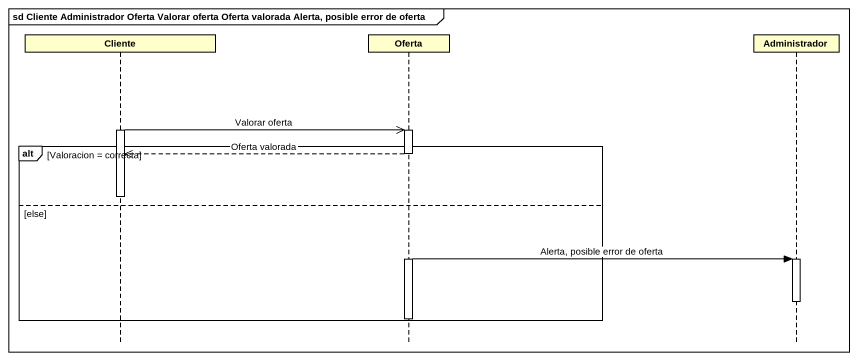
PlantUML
@startuml
mainframe sd Cliente Administrador Oferta Valorar oferta Oferta valorada Alerta, posible error de oferta
hide footbox
participant Cliente
participant Oferta
participant Administrador

activate Cliente
Cliente ->> Oferta : Valorar oferta
activate Oferta
alt Valoracion = correcta
  Oferta -->> Cliente : Oferta valorada
  deactivate Cliente
else else
  Oferta -> Administrador : Alerta, posible error de oferta
  activate Administrador
  deactivate Administrador
  deactivate Oferta
end
@enduml
